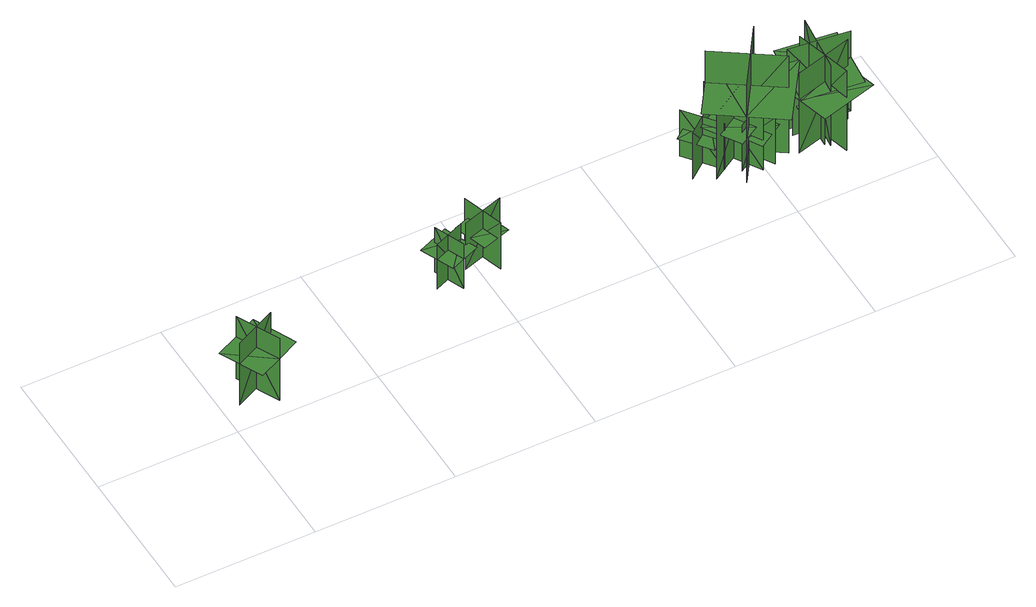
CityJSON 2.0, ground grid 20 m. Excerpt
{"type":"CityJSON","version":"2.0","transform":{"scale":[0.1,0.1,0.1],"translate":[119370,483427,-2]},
"CityObjects":{
"tree1":{"type":"SolitaryVegetationObject","geometry":[{"type":"MultiSurface","lod":"1","boundaries":[[[0,1,2]],[[0,2,3]],[[4,5,6]],[[4,6,7]],[[8,9,10]],[[8,10,11]],[[8,12,13]],[[8,13,9]]]}]},
"tree2":{"type":"SolitaryVegetationObject","geometry":[{"type":"MultiSurface","lod":"1","boundaries":[[[14,15,16]],[[14,16,17]],[[18,19,20]],[[18,20,21]],[[22,23,24]],[[22,24,25]],[[22,26,27]],[[22,27,23]]]}]},
"tree3":{"type":"SolitaryVegetationObject","geometry":[{"type":"MultiSurface","lod":"1","boundaries":[[[28,29,30]],[[28,30,31]],[[32,33,34]],[[32,34,35]],[[36,37,38]],[[36,38,39]],[[36,39,40]],[[36,40,41]]]}]},
"tree4":{"type":"SolitaryVegetationObject","geometry":[{"type":"MultiSurface","lod":"1","boundaries":[[[42,43,44]],[[42,44,45]],[[46,47,48]],[[46,48,49]],[[50,51,52]],[[50,52,53]],[[50,53,54]],[[50,54,55]]]}]},
"tree5":{"type":"SolitaryVegetationObject","geometry":[{"type":"MultiSurface","lod":"1","boundaries":[[[56,57,58]],[[56,58,59]],[[60,61,62]],[[60,62,63]],[[64,65,66]],[[64,66,67]],[[64,67,68]],[[64,68,69]]]}]},
"tree6":{"type":"SolitaryVegetationObject","geometry":[{"type":"MultiSurface","lod":"1","boundaries":[[[70,71,72]],[[70,72,73]],[[74,75,76]],[[74,76,77]],[[78,79,80]],[[78,80,81]],[[78,81,82]],[[78,82,83]]]}]},
"tree7":{"type":"SolitaryVegetationObject","geometry":[{"type":"MultiSurface","lod":"1","boundaries":[[[84,85,86]],[[84,86,87]],[[88,89,90]],[[88,90,91]],[[92,93,94]],[[92,94,95]],[[92,96,97]],[[92,97,93]]]}]},
"tree8":{"type":"SolitaryVegetationObject","geometry":[{"type":"MultiSurface","lod":"1","boundaries":[[[98,99,100]],[[98,100,101]],[[102,103,104]],[[102,104,105]],[[106,107,108]],[[106,108,109]],[[106,110,111]],[[106,111,107]]]}]},
"tree9":{"type":"SolitaryVegetationObject","geometry":[{"type":"MultiSurface","lod":"1","boundaries":[[[112,113,114]],[[112,114,115]],[[116,117,118]],[[116,118,119]],[[120,121,122]],[[120,122,123]],[[120,123,124]],[[120,124,125]]]}]},
"tree10":{"type":"SolitaryVegetationObject","geometry":[{"type":"MultiSurface","lod":"1","boundaries":[[[126,127,128]],[[126,128,129]],[[130,131,132]],[[130,132,133]],[[134,135,136]],[[134,136,137]],[[134,138,139]],[[134,139,135]]]}]}
},
"vertices":[
[23,37,10],[83,66,10],[83,66,120],[23,37,120],[71,20,10],[42,80,10],[42,80,120],[71,20,120],[71,20,84],[42,80,84],[9,65,84],[38,5,84],[103,36,84],[75,96,84],
[369,84,6],[351,127,6],[351,127,85],[369,84,85],[383,117,6],[339,99,6],[339,99,85],[383,117,85],[383,117,59],[339,99,59],[349,75,59],[393,93,59],[373,141,59],[329,123,59],
[403,143,15],[422,84,15],[422,84,97],[403,143,97],[383,104,15],[442,123,15],[442,123,97],[383,104,97],[390,106,66],[398,82,66],[439,95,66],[431,120,66],[423,144,66],[382,130,66],
[754,106,9],[716,154,9],[716,154,91],[754,106,91],[759,149,9],[711,111,9],[711,111,91],[759,149,91],[754,145,60],[738,165,60],[704,138,60],[720,118,60],[735,98,60],[770,125,60],
[738,98,7],[811,143,7],[811,143,122],[738,98,122],[797,84,7],[752,157,7],[752,157,122],[797,84,122],[792,92,79],[822,111,79],[790,163,79],[760,144,79],[730,125,79],[762,74,79],
[782,136,9],[814,84,9],[814,84,91],[782,136,91],[772,93,9],[824,126,9],[824,126,91],[772,93,91],[778,97,60],[791,75,60],[828,98,60],[815,120,60],[802,142,60],[765,119,60],
[752,153,7],[839,95,7],[839,95,180],[752,153,180],[768,75,7],[826,161,7],[826,161,180],[768,75,180],[768,75,124],[826,161,124],[779,193,124],[721,107,124],[815,43,124],[874,129,124],
[883,146,6],[905,64,6],[905,64,148],[883,146,148],[851,89,6],[933,112,6],[933,112,148],[851,89,148],[851,89,101],[933,112,101],[920,157,101],[838,134,101],[863,44,101],[945,67,101],
[919,115,7],[858,119,7],[858,119,89],[919,115,89],[890,147,7],[886,86,7],[886,86,89],[890,147,89],[890,140,58],[864,142,58],[862,99,58],[887,97,58],[913,96,58],[915,139,58],
[892,82,6],[902,167,6],[902,167,148],[892,82,148],[943,123,6],[858,133,6],[858,133,148],[943,123,148],[943,123,102],[858,133,102],[853,86,102],[938,76,102],[949,169,102],[864,179,102]
]}
